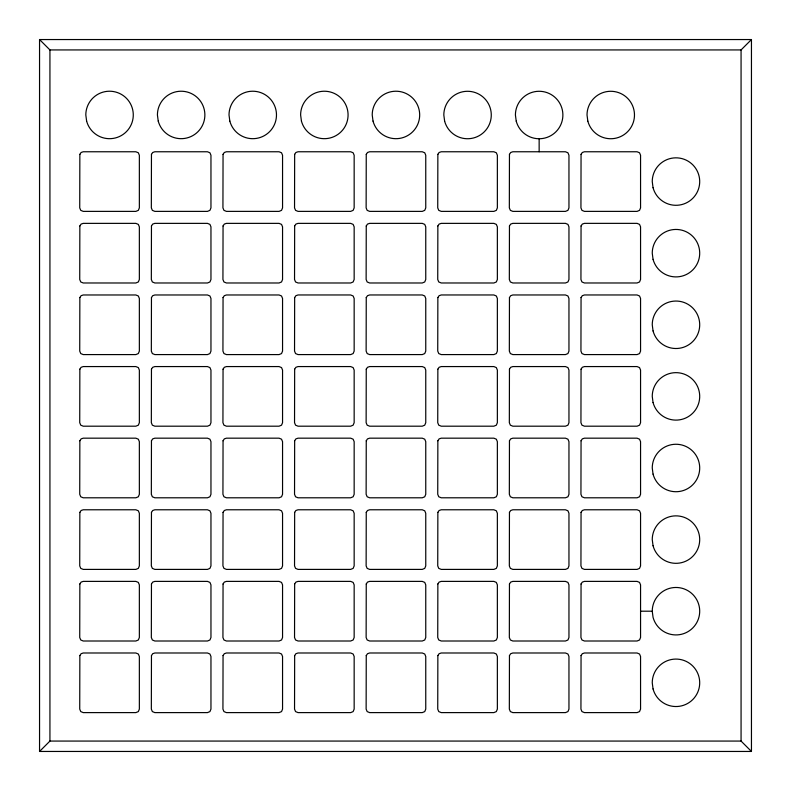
<?xml version="1.0" encoding="UTF-8"?>
<svg xmlns="http://www.w3.org/2000/svg" width="791" height="791" viewBox="0 0 791 791"><rect width="100%" height="100%" fill="white"/><g stroke="black" fill="none" stroke-linecap="round" stroke-linejoin="round"><path stroke-width="1.19" d="M39.55 751.45L49.932 741.068L741.068 741.068L751.45 751.45L751.45 39.55L39.55 39.55L39.55 751.45L751.45 751.45M741.068 741.068L741.068 49.932L751.45 39.55M39.55 39.55L49.932 49.932L741.068 49.932M640.562 611.196L652.249 611.196A23.73 23.73 0 0 1 686.005 589.691A23.73 23.73 0 0 1 691.225 629.379A23.73 23.73 0 0 1 653.05 617.336L652.249 611.196M539.146 138.741L539.146 151.763M49.932 49.932L49.932 741.068M79.851 154.354L79.733 207.885L80.761 210.357L83.233 211.375L135.854 211.385L138.336 210.357L139.354 207.885L139.354 155.254L138.336 152.782L135.854 151.763L83.233 151.763L81.107 152.485L79.851 154.354M79.851 225.959L79.733 279.49L80.761 281.962L83.233 282.98L135.854 282.99L138.336 281.962L139.354 279.49L139.354 226.859L138.336 224.387L135.854 223.369L83.233 223.369L81.107 224.09L79.851 225.959M79.851 297.564L79.733 351.095L80.761 353.567L83.233 354.586L135.854 354.595L138.336 353.567L139.354 351.095L139.354 298.464L138.336 295.992L135.854 294.974L83.233 294.974L81.107 295.696L79.851 297.564M79.851 369.17L79.733 422.691L80.761 425.172L83.233 426.191L135.854 426.191L138.336 425.172L139.354 422.701L139.354 370.069L138.336 367.597L135.854 366.569L83.233 366.569L81.107 367.301L79.851 369.17M79.851 440.775L79.733 494.296L80.761 496.778L83.233 497.796L135.854 497.796L138.336 496.778L139.354 494.306L139.354 441.675L138.336 439.203L135.854 438.174L83.233 438.174L81.107 438.906L79.851 440.775M79.851 512.38L79.733 565.901L80.761 568.373L83.233 569.401L109.188 569.401L135.854 569.401L138.336 568.383L139.354 565.911L139.354 513.28L138.336 510.808L135.854 509.78L83.233 509.78L81.107 510.502L79.851 512.38M79.851 583.976L79.733 637.506L80.761 639.978L83.233 641.007L135.854 641.007L138.336 639.988L139.354 637.506L139.354 584.885L138.336 582.413L135.854 581.385L83.233 581.385L81.107 582.107L79.851 583.976M79.851 655.581L79.733 709.112L80.761 711.584L83.233 712.612L109.188 712.612L135.854 712.612L138.336 711.593L139.354 709.112L139.354 656.49L138.336 654.019L135.854 652.99L83.233 652.99L81.107 653.712L79.851 655.581M151.457 154.354L151.338 207.885L152.356 210.357L154.838 211.375L207.46 211.385L209.931 210.357L210.96 207.885L210.96 155.254L209.931 152.782L207.46 151.763L154.838 151.763L152.703 152.485L151.457 154.354M151.457 225.959L151.338 279.49L152.356 281.962L154.838 282.98L207.46 282.99L209.931 281.962L210.96 279.49L210.96 226.859L209.931 224.387L207.46 223.369L154.838 223.369L152.703 224.09L151.457 225.959M151.457 297.564L151.338 351.095L152.356 353.567L154.838 354.586L207.46 354.595L209.931 353.567L210.96 351.095L210.96 298.464L209.931 295.992L207.46 294.974L154.838 294.974L152.703 295.696L151.457 297.564M151.457 369.17L151.338 422.691L152.356 425.172L154.838 426.191L207.46 426.191L209.931 425.172L210.96 422.701L210.96 370.069L209.931 367.597L207.46 366.569L154.838 366.569L152.703 367.301L151.457 369.17M151.457 440.775L151.338 494.296L152.356 496.778L154.838 497.796L207.46 497.796L209.931 496.778L210.96 494.306L210.96 441.675L209.931 439.203L207.46 438.174L154.838 438.174L152.703 438.896L151.457 440.775M151.457 512.38L151.338 565.901L152.356 568.373L154.838 569.401L180.783 569.401L207.46 569.401L209.931 568.383L210.96 565.911L210.96 513.28L209.931 510.808L207.46 509.78L154.838 509.78L152.703 510.502L151.457 512.38M151.457 583.976L151.338 637.506L152.356 639.978L154.838 641.007L207.46 641.007L209.931 639.988L210.96 637.506L210.96 584.885L209.931 582.413L207.46 581.385L154.838 581.385L152.703 582.107L151.457 583.976M151.457 655.581L151.338 709.112L152.356 711.584L154.838 712.612L180.783 712.612L207.46 712.612L209.931 711.593L210.96 709.112L210.96 656.49L209.931 654.019L207.46 652.99L154.838 652.99L152.703 653.712L151.457 655.581M223.052 154.354L222.933 207.885L223.962 210.357L226.434 211.375L279.055 211.385L281.537 210.357L282.555 207.885L282.555 155.254L281.537 152.782L279.055 151.763L226.434 151.763L224.308 152.485L223.052 154.354M223.052 225.959L222.933 279.49L223.962 281.962L226.434 282.98L279.055 282.99L281.537 281.962L282.555 279.49L282.555 226.859L281.537 224.387L279.055 223.369L226.434 223.369L224.308 224.09L223.052 225.959M223.052 297.564L222.933 351.085L223.962 353.567L226.434 354.586L279.055 354.595L281.537 353.567L282.555 351.095L282.555 298.464L281.537 295.992L279.055 294.974L226.434 294.974L224.308 295.696L223.052 297.564M223.052 369.17L222.933 422.691L223.962 425.172L226.434 426.191L279.055 426.191L281.537 425.172L282.555 422.701L282.555 370.069L281.537 367.597L279.055 366.569L226.434 366.569L224.308 367.301L223.052 369.17M223.052 440.775L222.933 494.296L223.962 496.778L226.434 497.796L279.055 497.796L281.537 496.778L282.555 494.306L282.555 441.675L281.537 439.203L279.055 438.174L226.434 438.174L224.308 438.896L223.052 440.775M223.052 512.38L222.933 565.901L223.962 568.373L226.434 569.401L279.055 569.401L281.537 568.383L282.555 565.911L282.555 513.28L281.537 510.808L279.055 509.78L226.434 509.78L224.308 510.502L223.052 512.38M223.052 583.976L222.933 637.506L223.962 639.978L226.434 641.007L279.055 641.007L281.537 639.988L282.555 637.506L282.555 584.885L281.537 582.413L279.055 581.385L226.434 581.385L224.308 582.107L223.052 583.976M223.052 655.581L222.933 709.112L223.962 711.584L226.434 712.612L252.388 712.612L279.055 712.612L281.537 711.593L282.555 709.112L282.555 656.49L281.537 654.019L279.055 652.99L226.434 652.99L224.308 653.712L223.052 655.581M294.657 154.354L294.539 207.885L295.557 210.357L298.039 211.375L350.66 211.385L353.132 210.357L354.16 207.885L354.16 155.254L353.132 152.782L350.66 151.763L298.039 151.763L295.903 152.485L294.657 154.354M294.657 225.959L294.539 279.49L295.557 281.962L298.039 282.98L350.66 282.99L353.132 281.962L354.16 279.49L354.16 226.859L353.132 224.387L350.66 223.369L298.039 223.369L295.903 224.09L294.657 225.959M294.657 297.564L294.539 351.085L295.557 353.567L298.039 354.586L350.66 354.586L353.132 353.567L354.16 351.095L354.16 298.464L353.132 295.992L350.66 294.964L298.039 294.964L295.903 295.696L294.657 297.564M294.657 369.17L294.539 422.691L295.557 425.172L298.039 426.191L350.66 426.191L353.132 425.172L354.16 422.701L354.16 370.069L353.132 367.597L350.66 366.569L298.039 366.569L295.903 367.301L294.657 369.17M294.657 440.775L294.539 494.296L295.557 496.778L298.039 497.796L350.66 497.796L353.132 496.778L354.16 494.306L354.16 441.675L353.132 439.203L350.66 438.174L298.039 438.174L295.903 438.896L294.657 440.775M294.657 512.38L294.539 565.901L295.557 568.373L298.039 569.401L350.66 569.401L353.132 568.383L354.16 565.901L354.16 513.28L353.132 510.808L350.66 509.78L298.039 509.78L295.903 510.502L294.657 512.38M294.657 583.976L294.539 637.506L295.557 639.978L298.039 641.007L350.66 641.007L353.132 639.988L354.16 637.506L354.16 584.885L353.132 582.413L350.66 581.385L298.039 581.385L295.903 582.107L294.657 583.976M294.657 655.581L294.539 709.112L295.557 711.584L298.039 712.612L350.66 712.612L353.132 711.593L354.16 709.112L354.16 656.49L353.132 654.019L350.66 652.99L298.039 652.99L295.903 653.712L294.657 655.581M366.253 154.354L366.134 207.885L367.162 210.357L369.634 211.375L422.256 211.385L424.737 210.357L425.756 207.885L425.756 155.254L424.737 152.782L422.256 151.763L369.634 151.763L367.508 152.485L366.253 154.354M366.253 225.959L366.134 279.49L367.162 281.962L369.634 282.98L422.256 282.99L424.737 281.962L425.756 279.49L425.756 226.859L424.737 224.387L422.256 223.369L369.634 223.369L367.508 224.09L366.253 225.959M366.253 297.564L366.134 351.085L367.162 353.567L369.634 354.586L422.256 354.586L424.737 353.567L425.756 351.095L425.756 298.464L424.737 295.992L422.256 294.964L369.634 294.964L367.508 295.696L366.253 297.564M366.253 369.17L366.134 422.691L367.162 425.172L369.634 426.191L422.256 426.191L424.737 425.172L425.756 422.701L425.756 370.069L424.737 367.597L422.256 366.569L369.634 366.569L367.508 367.301L366.253 369.17M366.253 440.775L366.134 494.296L367.162 496.768L369.634 497.796L422.256 497.796L424.737 496.778L425.756 494.306L425.756 441.675L424.737 439.203L422.256 438.174L369.634 438.174L367.508 438.896L366.253 440.775M366.253 512.37L366.134 565.901L367.162 568.373L369.634 569.401L422.256 569.401L424.737 568.383L425.756 565.901L425.756 513.28L424.737 510.808L422.256 509.78L369.634 509.78L367.508 510.502L366.253 512.37M366.253 583.976L366.134 637.506L367.162 639.978L369.634 641.007L422.256 641.007L424.737 639.988L425.756 637.506L425.756 584.885L424.737 582.413L422.256 581.385L369.634 581.385L367.508 582.107L366.253 583.976M366.253 655.581L366.134 709.112L367.162 711.584L369.634 712.612L422.256 712.612L424.737 711.593L425.756 709.112L425.756 656.49L424.737 654.019L422.256 652.99L369.634 652.99L367.508 653.712L366.253 655.581M437.858 154.354L437.739 207.885L438.758 210.357L441.24 211.375L493.861 211.385L496.333 210.357L497.361 207.885L497.361 155.254L496.333 152.782L493.861 151.763L441.24 151.763L439.104 152.485L437.858 154.354M437.858 225.959L437.739 279.49L438.758 281.962L441.24 282.98L493.861 282.99L496.333 281.962L497.361 279.49L497.361 226.859L496.333 224.387L493.861 223.369L441.24 223.369L439.104 224.09L437.858 225.959M437.858 297.564L437.739 351.085L438.758 353.567L441.24 354.586L493.861 354.586L496.333 353.567L497.361 351.095L497.361 298.464L496.333 295.992L493.861 294.964L441.24 294.964L439.104 295.696L437.858 297.564M437.858 369.17L437.739 422.691L438.758 425.172L441.24 426.191L493.861 426.191L496.333 425.172L497.361 422.701L497.361 370.069L496.333 367.597L493.861 366.569L441.24 366.569L439.104 367.291L437.858 369.17M437.858 440.775L437.739 494.296L438.758 496.768L441.24 497.796L493.861 497.796L496.333 496.778L497.361 494.306L497.361 441.675L496.333 439.203L493.861 438.174L441.24 438.174L439.104 438.896L437.858 440.775M437.858 512.37L437.739 565.901L438.758 568.373L441.24 569.401L493.861 569.401L496.333 568.383L497.361 565.901L497.361 513.28L496.333 510.808L493.861 509.78L441.24 509.78L439.104 510.502L437.858 512.37M437.858 583.976L437.739 637.506L438.758 639.978L441.24 641.007L493.861 641.007L496.333 639.988L497.361 637.506L497.361 584.885L496.333 582.413L493.861 581.385L441.24 581.385L439.104 582.107L437.858 583.976M437.858 655.581L437.739 709.112L438.758 711.584L441.24 712.612L493.861 712.612L496.333 711.584L497.361 709.112L497.361 656.49L496.333 654.019L493.861 652.99L441.24 652.99L439.104 653.712L437.858 655.581M509.453 154.354L509.335 207.885L510.363 210.357L512.835 211.375L565.456 211.385L567.938 210.357L568.956 207.885L568.956 155.254L567.938 152.782L565.456 151.763L512.835 151.763L510.709 152.485L509.453 154.354M509.453 225.959L509.335 279.48L510.363 281.962L512.835 282.98L565.456 282.98L567.938 281.962L568.956 279.49L568.956 226.859L567.938 224.387L565.456 223.359L512.835 223.359L510.709 224.09L509.453 225.959M509.453 297.564L509.335 351.085L510.363 353.567L512.835 354.586L565.456 354.586L567.938 353.567L568.956 351.095L568.956 298.464L567.938 295.992L565.456 294.964L512.835 294.964L510.709 295.696L509.453 297.564M509.453 369.17L509.335 422.691L510.363 425.172L512.835 426.191L565.456 426.191L567.938 425.172L568.956 422.701L568.956 370.069L567.938 367.597L565.456 366.569L512.835 366.569L510.709 367.291L509.453 369.17M509.453 440.775L509.335 494.296L510.363 496.768L512.835 497.796L565.456 497.796L567.938 496.778L568.956 494.306L568.956 441.675L567.938 439.203L565.456 438.174L512.835 438.174L510.709 438.896L509.453 440.775M509.453 512.37L509.335 565.901L510.363 568.373L512.835 569.401L565.456 569.401L567.938 568.383L568.956 565.901L568.956 513.28L567.938 510.808L565.456 509.78L512.835 509.78L510.709 510.502L509.453 512.37M509.453 583.976L509.335 637.506L510.363 639.978L512.835 641.007L565.456 641.007L567.938 639.988L568.956 637.506L568.956 584.885L567.938 582.413L565.456 581.385L512.835 581.385L510.709 582.107L509.453 583.976M509.453 655.581L509.335 709.112L510.363 711.584L512.835 712.612L565.456 712.612L567.938 711.584L568.956 709.112L568.956 656.49L567.938 654.019L565.456 652.99L512.835 652.99L510.709 653.712L509.453 655.581M581.059 154.354L580.94 207.885L581.958 210.357L584.44 211.375L637.062 211.385L639.533 210.357L640.562 207.885L640.562 155.254L639.533 152.782L637.062 151.763L584.44 151.763L582.305 152.485L581.059 154.354M581.059 225.959L580.94 279.48L581.958 281.962L584.44 282.98L637.062 282.98L639.533 281.962L640.562 279.49L640.562 226.859L639.533 224.387L637.062 223.359L584.44 223.359L582.305 224.09L581.059 225.959M581.059 297.564L580.94 351.085L581.958 353.567L584.44 354.586L637.062 354.586L639.533 353.567L640.562 351.095L640.562 298.464L639.533 295.992L637.062 294.964L584.44 294.964L582.305 295.696L581.059 297.564M581.059 369.17L580.94 422.691L581.958 425.172L584.44 426.191L637.062 426.191L639.533 425.172L640.562 422.701L640.562 370.069L639.533 367.597L637.062 366.569L584.44 366.569L582.305 367.291L581.059 369.17M581.059 440.775L580.94 494.296L581.958 496.768L584.44 497.796L637.062 497.796L639.533 496.778L640.562 494.296L640.562 441.675L639.533 439.203L637.062 438.174L584.44 438.174L582.305 438.896L581.059 440.775M581.059 512.37L580.94 565.901L581.958 568.373L584.44 569.401L637.062 569.401L639.533 568.383L640.562 565.901L640.562 513.28L639.533 510.808L637.062 509.78L584.44 509.78L582.305 510.502L581.059 512.37M581.059 583.976L580.94 637.506L581.958 639.978L584.44 641.007L637.062 641.007L639.533 639.988L640.562 637.506L640.562 584.885L639.533 582.413L637.062 581.385L584.44 581.385L582.305 582.107L581.059 583.976M581.059 655.581L580.94 709.112L581.958 711.584L584.44 712.612L637.062 712.612L639.533 711.584L640.562 709.112L640.562 656.49L639.533 654.019L637.062 652.99L584.44 652.99L582.305 653.712L581.059 655.581M653.05 187.714L652.249 181.574A23.73 23.73 0 0 1 686.005 160.059A23.73 23.73 0 0 1 691.225 199.747A23.73 23.73 0 0 1 653.05 187.714M653.05 259.319L652.249 253.169A23.73 23.73 0 0 1 686.005 231.664A23.73 23.73 0 0 1 691.225 271.353A23.73 23.73 0 0 1 653.05 259.319M653.05 330.925L652.249 324.775A23.73 23.73 0 0 1 686.005 303.269A23.73 23.73 0 0 1 691.225 342.958A23.73 23.73 0 0 1 653.05 330.925M653.05 402.52L652.249 396.38A23.73 23.73 0 0 1 686.005 374.875A23.73 23.73 0 0 1 691.225 414.563A23.73 23.73 0 0 1 653.05 402.52M653.05 474.125L652.249 467.985A23.73 23.73 0 0 1 686.005 446.48A23.73 23.73 0 0 1 691.225 486.168A23.73 23.73 0 0 1 653.05 474.125M653.05 545.731L652.249 539.591A23.73 23.73 0 0 1 686.005 518.085A23.73 23.73 0 0 1 691.225 557.774A23.73 23.73 0 0 1 653.05 545.731M587.832 121.152L587.021 115.011A23.73 23.73 0 0 1 620.777 93.506A23.73 23.73 0 0 1 625.997 133.195A23.73 23.73 0 0 1 587.832 121.152M653.05 688.941L652.249 682.801A23.73 23.73 0 0 1 686.005 661.296A23.73 23.73 0 0 1 691.225 700.984A23.73 23.73 0 0 1 653.05 688.941M516.226 121.152L515.416 115.011A23.73 23.73 0 0 1 549.181 93.506A23.73 23.73 0 0 1 554.402 133.195A23.73 23.73 0 0 1 516.226 121.152M444.631 121.152L443.82 115.011A23.73 23.73 0 0 1 477.576 93.506A23.73 23.73 0 0 1 482.797 133.195A23.73 23.73 0 0 1 444.631 121.152M373.026 121.092L372.215 114.952A23.73 23.73 0 0 1 405.981 93.447A23.73 23.73 0 0 1 411.201 133.135A23.73 23.73 0 0 1 373.026 121.092M301.43 121.092L300.62 114.952A23.73 23.73 0 0 1 334.375 93.447A23.73 23.73 0 0 1 339.596 133.135A23.73 23.73 0 0 1 301.43 121.092M229.825 121.092L229.014 114.952A23.73 23.73 0 0 1 262.78 93.447A23.73 23.73 0 0 1 268.001 133.135A23.73 23.73 0 0 1 229.825 121.092M158.23 121.092L157.419 114.952A23.73 23.73 0 0 1 191.175 93.447A23.73 23.73 0 0 1 196.395 133.135A23.73 23.73 0 0 1 158.23 121.092M86.624 121.092L85.814 114.952A23.73 23.73 0 0 1 119.579 93.447A23.73 23.73 0 0 1 124.8 133.135A23.73 23.73 0 0 1 86.624 121.092"/></g></svg>
